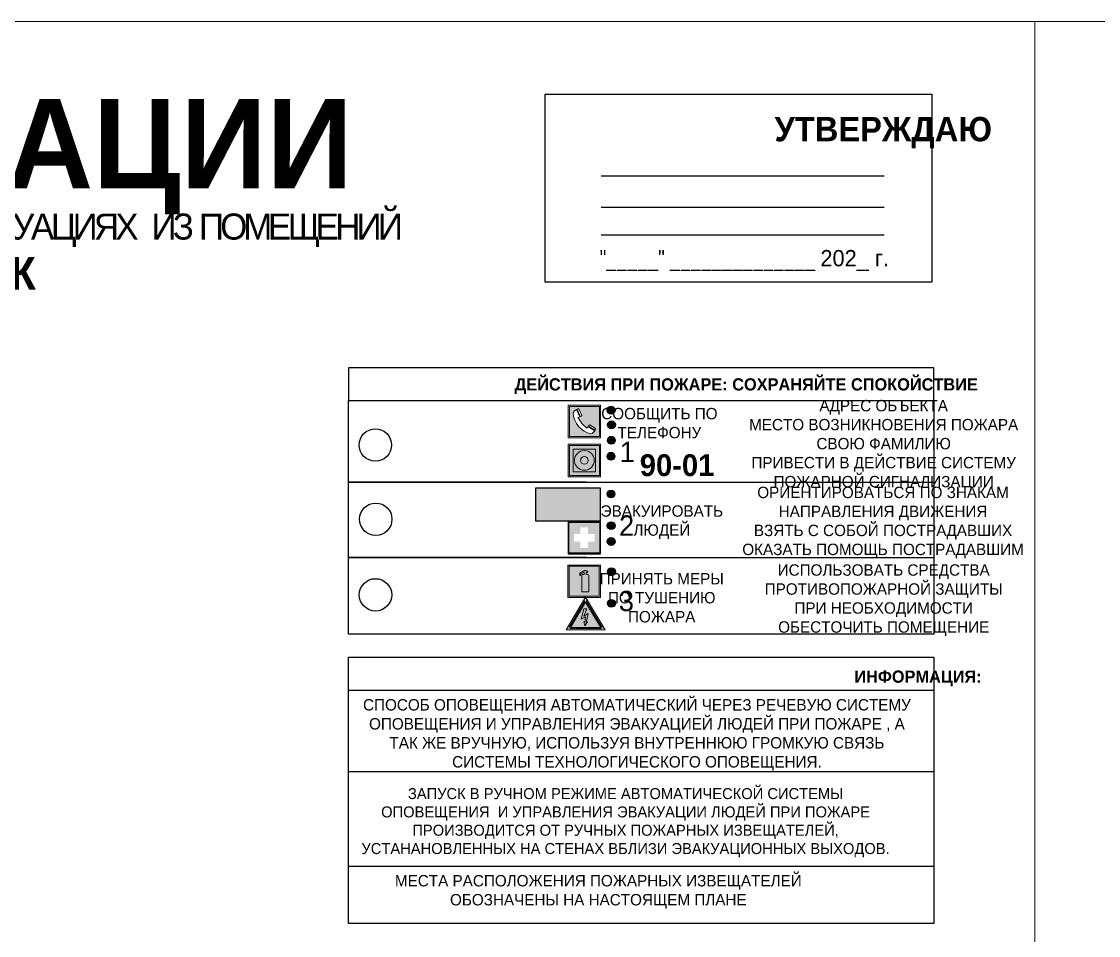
# Model space of a CAD drawing. Header units: millimetres. Extents: x 13810 to 67229, y 12374 to 21950.
# Drawn here: x 25175.9 to 25440.4, y 15505 to 15729.6 of the extents above; entities that cross this region are included whole.
import ezdxf

# ---------------------------------------------------------------- set-up
doc = ezdxf.new("R2010")
doc.units = ezdxf.units.MM
doc.styles.add('обычный', font='arial.ttf')

# ---------------------------------------------------------------- blocks, each defined once
blk = doc.blocks.new('A$C3E6D3DDE')
at = {"lineweight": 5}
h = blk.add_hatch(color=40, dxfattribs=at)
h.paths.add_polyline_path([(24.1, 1.45), (16.46, -11.35), (31.74, -11.35)])
h.paths.add_polyline_path([(24.09, -0.46), (30.03, -10.41), (18.14, -10.41)], flags=16)
h.paths.add_polyline_path([(24.54, -3.08), (23.41, -6.02), (25.13, -5.01), (24.33, -8.5), (24.82, -8.27), (23.79, -9.86), (23.4, -8.04), (23.8, -8.43), (24.04, -6.29), (22.39, -7.25), (23.44, -3.08)], flags=0)
h = blk.add_hatch(color=256, dxfattribs=at)
h.paths.add_polyline_path([(24.37, 0.03, 0.567511), (23.82, 0.03), (17.59, -10.4, 0.582454), (17.86, -10.88), (30.32, -10.88, 0.582149), (30.6, -10.4)])
h.paths.add_polyline_path([(24.09, -0.46), (18.14, -10.41), (30.03, -10.41)], flags=16)
h.paths.add_polyline_path([(24.54, -3.08), (23.41, -6.02), (25.13, -5.01), (24.33, -8.5), (24.82, -8.27), (23.79, -9.86), (23.4, -8.04), (23.8, -8.43), (24.04, -6.29), (22.39, -7.25), (23.44, -3.08)], flags=0)
h = blk.add_hatch(color=40, dxfattribs=at)
h.paths.add_polyline_path([(24.09, -0.46), (18.14, -10.41), (30.03, -10.41)])
h.paths.add_polyline_path([(24.82, -8.27), (23.79, -9.86), (23.4, -8.04), (23.8, -8.43), (24.04, -6.29), (22.39, -7.25), (23.44, -3.08), (24.54, -3.08), (23.41, -6.02), (25.13, -5.01), (24.33, -8.5)], flags=16)
at = {"color": 40, "lineweight": 5}
for p, q in [((16.46, -11.35), (24.1, 1.45)), ((24.1, 1.45), (31.74, -11.35))]:
    blk.add_line(p, q, dxfattribs=at)
at = {"lineweight": 5}
for p, q in [((17.59, -10.4), (23.82, 0.03)), ((24.37, 0.03), (30.6, -10.4)), ((18.14, -10.41), (24.09, -0.46)), ((23.44, -3.08), (22.39, -7.25)), ((23.41, -6.02), (24.54, -3.08)), ((24.54, -3.08), (23.44, -3.08)), ((24.09, -0.46), (30.03, -10.41)), ((22.39, -7.25), (24.04, -6.29)), ((23.8, -8.43), (23.4, -8.04)), ((23.4, -8.04), (23.79, -9.86)), ((25.13, -5.01), (23.41, -6.02)), ((23.79, -9.86), (24.82, -8.27)), ((24.04, -6.29), (23.8, -8.43)), ((24.33, -8.5), (25.13, -5.01)), ((24.82, -8.27), (24.33, -8.5)), ((17.86, -10.88), (30.32, -10.88)), ((18.14, -10.41), (30.03, -10.41))]:
    blk.add_line(p, q, dxfattribs=at)
at = {"color": 50, "lineweight": 5}
blk.add_line((31.74, -11.35), (16.46, -11.35), dxfattribs=at)
blk = doc.blocks.new('A$C456E1F9C')
at = {"lineweight": 5}
h = blk.add_hatch(color=242, dxfattribs=at)
h.paths.add_polyline_path([(0.51, -1.47), (0.51, -13.26), (12.29, -13.26), (12.29, -1.47)])
h.paths.add_polyline_path([(5.42, -4.95, -0.254479), (4.78, -5.4), (3.52, -2.53, -0.209735), (4.23, -2.4)], flags=16)
h.paths.add_polyline_path([(8.53, -8.6), (10.87, -10.17), (10.54, -10.76), (8.03, -9.13, -0.192251)], flags=16)
h.paths.add_polyline_path([(4.61, -5.49, 0.005518), (3.87, -5.72, 0.128647), (7.49, -10.01, 0.00809), (7.83, -9.33), (10.47, -10.97, -0.16736), (8.99, -12.25, -0.327862), (1.95, -3.95, -0.166952), (3.36, -2.62)], flags=16)
at = {"color": 242, "lineweight": 5}
for p, q in [((0, -13.77), (0, -0.97)), ((12.8, -0.97), (0, -0.97)), ((4.61, -5.49), (3.36, -2.62)), ((3.52, -2.53), (4.78, -5.4)), ((4.23, -2.4), (5.42, -4.95)), ((12.8, -13.77), (12.8, -0.97)), ((7.83, -9.33), (10.47, -10.97)), ((8.03, -9.13), (10.54, -10.76)), ((10.81, -10.12), (8.53, -8.6)), ((10.54, -10.76), (10.8, -10.3)), ((10.8, -10.3), (10.81, -10.12)), ((0, -13.77), (12.8, -13.77))]:
    blk.add_line(p, q, dxfattribs=at)
blk.add_lwpolyline([(0.51, -1.47), (12.29, -1.47), (12.29, -13.26), (0.51, -13.26)], close=True, dxfattribs=at)
for centre, radius, start, end in [((4.59, -5.34), 2.99, 114.2845, 152.1974), ((11.12, -3.31), 9.19, 183.9915, 256.6009), ((4.02, -3.27), 0.891, 76.3284, 123.7092), ((14.98, -39.1), 35.17, 107.1487, 108.4135), ((13.86, -0.94), 11.08, 205.5536, 234.8762), ((4.68, -4.59), 0.824, 276.9621, 334.0723), ((-13.31, 0.8), 23.44, 332.5487, 334.4027), ((8.94, -9.5), 0.989, 114.4092, 157.9388), ((7.87, -9.46), 3, 291.9291, 329.9329)]:
    blk.add_arc(centre, radius, start, end, dxfattribs=at)
blk = doc.blocks.new('A$C54414219')
at = {"true_color": 0xffffff}
h = blk.add_hatch(color=7, dxfattribs=at)
h.paths.add_polyline_path([(2.39, -9.45), (2.39, -18.3), (11.23, -18.3), (11.23, -9.45)], flags=0)
h.paths.add_polyline_path([(10.71, -13.87, -1), (2.92, -13.87, -1)], flags=0)
h.paths.add_polyline_path([(8.3, -13.87, -1), (5.33, -13.87, -1)], flags=0)
h.paths.add_polyline_path([(0.41, -7.47), (0.41, -20.27), (13.21, -20.27), (13.21, -7.47)])
h.paths.add_polyline_path([(0.92, -19.77), (12.71, -19.77), (12.71, -7.98), (0.92, -7.98)], flags=16)
h.paths.add_polyline_path([(11.23, -9.45), (11.23, -18.3), (2.39, -18.3), (2.39, -9.45)], flags=0)
at = {"lineweight": 5}
h = blk.add_hatch(color=242, dxfattribs=at)
h.paths.add_polyline_path([(12.71, -7.98), (0.92, -7.98), (0.92, -19.77), (12.71, -19.77)])
h.paths.add_polyline_path([(11.23, -18.3), (2.39, -18.3), (2.39, -9.45), (11.23, -9.45)], flags=16)
h.paths.add_polyline_path([(10.71, -13.87, -1), (2.92, -13.87, -1)], flags=0)
h.paths.add_polyline_path([(8.3, -13.87, -1), (5.33, -13.87, -1)], flags=0)
at = {"true_color": 0xffffff}
h = blk.add_hatch(color=7, dxfattribs=at)
h.paths.add_polyline_path([(2.39, -9.45), (2.39, -18.3), (11.23, -18.3), (11.23, -9.45)])
h.paths.add_polyline_path([(10.71, -13.87, -1), (2.92, -13.87, -1)], flags=16)
h.paths.add_polyline_path([(8.3, -13.87, -1), (5.33, -13.87, -1)], flags=0)
at = {"lineweight": 5}
h = blk.add_hatch(color=242, dxfattribs=at)
h.paths.add_polyline_path([(2.92, -13.87, 1), (10.71, -13.87, 1)])
h.paths.add_polyline_path([(8.3, -13.87, -1), (5.33, -13.87, -1)], flags=16)
at = {"color": 242, "lineweight": 5}
for p, q in [((0.41, -20.27), (0.41, -7.47)), ((0.41, -7.47), (13.21, -7.47)), ((0.41, -7.47), (13.21, -7.47)), ((13.21, -20.27), (13.21, -7.47)), ((0.41, -20.27), (13.21, -20.27))]:
    blk.add_line(p, q, dxfattribs=at)
for points in [[(0.92, -7.98), (12.71, -7.98), (12.71, -19.77), (0.92, -19.77)], [(2.39, -9.45), (11.23, -9.45), (11.23, -18.3), (2.39, -18.3)]]:
    blk.add_lwpolyline(points, close=True, dxfattribs=at)
for radius in [3.89, 1.49]:
    blk.add_circle((6.81, -13.87), radius, dxfattribs=at)
blk = doc.blocks.new('A$C32E8229D')
at = {"true_color": 0xffffff}
blk.add_hatch(color=7, dxfattribs=at).paths.add_polyline_path([(0, 0), (0, -8), (16, -8), (16, 0)])
h = blk.add_hatch(color=126)
h.paths.add_polyline_path([(0.2, -0.2), (15.8, -0.2), (15.8, -7.8), (0.2, -7.8)])
h.paths.add_polyline_path([(13.49, -2.05), (12.08, -2.05), (11.37, -2.63, 0.162397), (11.29, -2.84), (11.29, -3.63), (10.35, -3.63), (10.35, -4.05), (11.68, -4.05), (11.68, -3.48), (12.26, -4.28), (11.29, -5.1), (11.29, -6.78), (11.85, -6.78), (11.85, -5.44), (12.8, -4.64), (12.8, -5.94), (14.46, -5.94), (14.46, -5.39), (13.45, -5.39), (13.45, -3.97), (12.46, -2.59), (13.15, -2.59), (13.69, -3.34), (14.18, -3)], flags=16)
h.paths.add_polyline_path([(10.74, -1.82, 1), (11.8, -1.82, 1)], flags=16)
h.paths.add_polyline_path([(9.39, -3.59), (5.99, -3.59), (6.56, -3.03), (5.91, -3.03), (5.1, -3.83), (5.91, -4.64), (6.56, -4.64), (5.99, -4.09), (9.39, -4.09)], flags=16)
h.paths.add_polyline_path([(4.29, -1.08), (1.72, -1.08), (1.72, -6.6), (4.29, -6.6)], flags=16)
at = {"color": 126}
blk.add_lwpolyline([(16, -8), (0, -8), (0, 0), (16, 0)], close=True, dxfattribs=at)
blk = doc.blocks.new('A$C18900ED3')
h = blk.add_hatch(color=126)
h.paths.add_polyline_path([(-0.18, -0.18), (-7.02, -0.18), (-7.02, -7.02), (-0.18, -7.02)])
h.paths.add_polyline_path([(-5.89, -4.46), (-5.89, -2.77), (-4.46, -2.77), (-4.46, -1.31), (-2.77, -1.31), (-2.77, -2.77), (-1.33, -2.77), (-1.33, -4.46), (-2.77, -4.46), (-2.77, -5.89), (-4.46, -5.89), (-4.46, -4.46)], flags=16)
at = {"color": 126}
for p, q in [((-7.2, 0), (-7.2, -7.2)), ((0, 0), (-7.2, 0)), ((0, -7.2), (0, 0)), ((-7.02, -7.02), (-7.02, -0.18)), ((-7.02, -0.18), (-0.18, -0.18)), ((-0.18, -0.18), (-0.18, -7.02)), ((-0.18, -7.02), (-7.02, -7.02)), ((-7.2, -7.2), (0, -7.2))]:
    blk.add_line(p, q, dxfattribs=at)
blk = doc.blocks.new('A$C3AD82952')
at = {"true_color": 0xf5f5ff}
h = blk.add_hatch(color=7, dxfattribs=at)
h.dxf.hatch_style = 1
h.paths.add_polyline_path([(8.21, 8.73, 0.414214), (7.89, 9.05), (7.22, 9.05), (7.22, 9.92), (7.59, 9.92, 1), (7.57, 10.36), (7.22, 10.36), (7.22, 10.6), (6.43, 10.6), (6.43, 10.36), (6.01, 10.36), (4.74, 9.59), (4.74, 8.69), (4.98, 8.73), (4.98, 9.26), (6.12, 9.91), (6.43, 9.91), (6.43, 9.05), (5.76, 9.05, 0.414214), (5.44, 8.73), (5.44, 2.2), (8.21, 2.2)], flags=0)
h.paths.add_polyline_path([(12.8, 12.8), (0, 12.8), (0, 0), (12.8, 0)])
h.paths.add_polyline_path([(0.51, 12.29), (12.29, 12.29), (12.29, 0.51), (0.51, 0.51)], flags=16)
h.paths.add_polyline_path([(4.74, 9.59), (6.01, 10.36), (6.43, 10.36), (6.43, 10.6), (7.22, 10.6), (7.22, 10.36), (7.59, 10.36, -0.94586), (7.59, 9.92), (7.22, 9.92), (7.22, 9.05), (7.89, 9.05, -0.414214), (8.21, 8.73), (8.21, 2.2), (5.44, 2.2), (5.44, 8.73, -0.414214), (5.76, 9.05), (6.43, 9.05), (6.43, 9.91), (6.12, 9.91), (4.98, 9.26), (4.98, 8.73), (4.74, 8.69)], flags=0)
h = blk.add_hatch(color=242)
h.dxf.hatch_style = 1
h.paths.add_polyline_path([(12.29, 12.29), (0.51, 12.29), (0.51, 0.51), (12.29, 0.51)])
h.paths.add_polyline_path([(4.74, 8.69), (4.74, 9.59), (6.01, 10.36), (6.43, 10.36), (6.43, 10.6), (7.22, 10.6), (7.22, 10.36), (7.59, 10.36, -0.94586), (7.59, 9.92), (7.22, 9.92), (7.22, 9.05), (7.89, 9.05, -0.414214), (8.21, 8.73), (8.21, 2.2), (5.44, 2.2), (5.44, 8.73, -0.414214), (5.76, 9.05), (6.43, 9.05), (6.43, 9.91), (6.12, 9.91), (4.98, 9.26), (4.98, 8.73)], flags=16)
h = blk.add_hatch(color=7, dxfattribs=at)
h.dxf.hatch_style = 1
h.paths.add_polyline_path([(8.21, 8.73, 0.414214), (7.89, 9.05), (7.22, 9.05), (7.22, 9.92), (7.59, 9.92, 1), (7.57, 10.36), (7.22, 10.36), (7.22, 10.6), (6.43, 10.6), (6.43, 10.36), (6.01, 10.36), (4.74, 9.59), (4.74, 8.69), (4.98, 8.73), (4.98, 9.26), (6.12, 9.91), (6.43, 9.91), (6.43, 9.05), (5.76, 9.05, 0.414214), (5.44, 8.73), (5.44, 2.2), (8.21, 2.2)])
at = {"color": 242, "lineweight": 5}
for p, q in [((0, 0), (0, 12.8)), ((0, 12.8), (12.8, 12.8)), ((12.8, 0), (12.8, 12.8)), ((6.01, 10.36), (4.74, 9.59)), ((4.74, 9.59), (4.74, 8.69)), ((4.74, 8.69), (4.98, 8.73)), ((4.98, 9.26), (6.12, 9.91)), ((4.98, 8.73), (4.98, 9.26)), ((5.44, 2.2), (5.44, 8.73)), ((5.76, 9.05), (6.43, 9.05)), ((6.01, 10.36), (6.43, 10.36)), ((6.12, 9.91), (6.43, 9.91)), ((7.22, 10.6), (6.43, 10.6)), ((6.43, 10.6), (6.43, 10.36)), ((6.43, 9.91), (6.43, 9.05)), ((7.22, 10.36), (7.22, 10.6)), ((7.59, 10.36), (7.22, 10.36)), ((7.22, 9.05), (7.22, 9.92)), ((7.59, 9.92), (7.22, 9.92)), ((7.89, 9.05), (7.22, 9.05)), ((8.21, 2.2), (8.21, 8.73)), ((0, 0), (12.8, 0)), ((5.44, 2.2), (8.21, 2.2))]:
    blk.add_line(p, q, dxfattribs=at)
blk.add_lwpolyline([(0.51, 12.29), (12.29, 12.29), (12.29, 0.51), (0.51, 0.51)], close=True, dxfattribs=at)
for centre, radius, start, end in [((5.76, 8.73), 0.32, 90, 180), ((7.58, 10.14), 0.223, 273.1875, 86.8125), ((7.89, 8.73), 0.32, 0, 90)]:
    blk.add_arc(centre, radius, start, end, dxfattribs=at)

msp = doc.modelspace()

# ---------------------------------------------------------------- hatches: boundary and pattern name
at = {"lineweight": 0}
h = msp.add_hatch(color=256, dxfattribs=at)
h.dxf.hatch_style = 1
h.paths.add_polyline_path([(25319.76, 15634.11, 1), (25321.69, 15634.11, 1)])
h = msp.add_hatch(color=256, dxfattribs=at)
h.dxf.hatch_style = 1
h.paths.add_polyline_path([(25319.87, 15630.52, 1), (25321.8, 15630.52, 1)])
h = msp.add_hatch(color=256, dxfattribs=at)
h.dxf.hatch_style = 1
h.paths.add_polyline_path([(25319.83, 15626.71, 1), (25321.76, 15626.71, 1)])
h = msp.add_hatch(color=256, dxfattribs=at)
h.dxf.hatch_style = 1
h.paths.add_polyline_path([(25319.75, 15622.78, 1), (25321.68, 15622.78, 1)])
h = msp.add_hatch(color=256, dxfattribs=at)
h.dxf.hatch_style = 1
h.paths.add_polyline_path([(25319.76, 15613.51, 1), (25321.69, 15613.51, 1)])
h = msp.add_hatch(color=256, dxfattribs=at)
h.dxf.hatch_style = 1
h.paths.add_polyline_path([(25319.8, 15605.73, 1), (25321.73, 15605.73, 1)])
h = msp.add_hatch(color=256, dxfattribs=at)
h.dxf.hatch_style = 1
h.paths.add_polyline_path([(25319.79, 15601.83, 1), (25321.72, 15601.83, 1)])
h = msp.add_hatch(color=256, dxfattribs=at)
h.dxf.hatch_style = 1
h.paths.add_polyline_path([(25319.85, 15594.41, 1), (25321.78, 15594.41, 1)])
h = msp.add_hatch(color=256, dxfattribs=at)
h.dxf.hatch_style = 1
h.paths.add_polyline_path([(25319.85, 15586.64, 1), (25321.79, 15586.64, 1)])

# ---------------------------------------------------------------- linework, layer by layer
at = {"color": 126, "lineweight": 0, "true_color": 0x008754}
for points in [[(24824.83, 15729.6), (25424.83, 15729.6), (25424.83, 15334.6), (24824.83, 15334.6)], [(25424.83, 15729.6), (26024.83, 15729.6), (26024.83, 15334.6), (25424.83, 15334.6)]]:
    msp.add_lwpolyline(points, close=True, dxfattribs=at)
for points in [[(25304.54, 15711.76), (25399.55, 15711.76), (25399.55, 15665.55), (25304.54, 15665.55)], [(25256.22, 15636.46), (25399.99, 15636.46), (25399.99, 15644.51), (25256.22, 15644.51)], [(25256.22, 15636.46), (25399.99, 15636.46), (25399.99, 15579.06), (25256.22, 15579.06)]]:
    msp.add_lwpolyline(points, close=True)
for points in [[(25318.3, 15691.71), (25387.82, 15691.71)], [(25318.3, 15683.95), (25387.82, 15683.95)], [(25318.3, 15677.16), (25387.82, 15677.16)], [(25314.64, 15616.46), (25256.22, 15616.46), (25399.99, 15616.46)], [(25314.64, 15597.89), (25256.22, 15597.89), (25399.99, 15597.89)]]:
    msp.add_lwpolyline(points)
at = {"color": 0}
msp.add_lwpolyline([(25256.22, 15573.4), (25399.99, 15573.4), (25399.99, 15507.95), (25256.22, 15507.95)], close=True, dxfattribs=at)
for points in [[(25256.22, 15565.35), (25399.99, 15565.35)], [(25256.22, 15545.35), (25399.99, 15545.35)], [(25256.22, 15522.1), (25399.99, 15522.1)]]:
    msp.add_lwpolyline(points, dxfattribs=at)
for centre, radius in [((25320.73, 15634.11), 0.966), ((25262.84, 15625.54), 3.98), ((25320.83, 15630.52), 0.966), ((25320.79, 15626.71), 0.966), ((25320.71, 15622.78), 0.966), ((25320.72, 15613.51), 0.966), ((25262.94, 15607.31), 3.98), ((25320.76, 15605.73), 0.966), ((25320.76, 15601.83), 0.966), ((25320.82, 15594.41), 0.966), ((25262.88, 15588.73), 3.98), ((25320.82, 15586.64), 0.966)]:
    msp.add_circle(centre, radius)

# ---------------------------------------------------------------- block references
for name, p, xscale, yscale, zscale in [('A$C456E1F9C', (25310.17, 15635.92), 0.625, 0.625, 0.625), ('A$C54414219', (25309.91, 15630.43), 0.625, 0.625, 0.625), ('A$C18900ED3', (25318.17, 15606.79), 1.111111111007631, 1.111111111007631, 1.111111111007631), ('A$C3AD82952', (25310.12, 15588.06), 0.625, 0.625, 0.625), ('A$C3E6D3DDE', (25299.41, 15587.25), 0.625, 0.625, 0.625)]:
    msp.add_blockref(name, p, dxfattribs=dict(xscale=xscale, yscale=yscale, zscale=zscale))
at = {"xscale": -1}
msp.add_blockref('A$C32E8229D', (25318.17, 15614.94), dxfattribs=at)

# ---------------------------------------------------------------- texts
at = {"lineweight": 0, "style": 'обычный'}
for s, insert, char_height, width, attachment_point in [('{\\fProxima Nova Rg|b1|i0|c204|p2;ПЛАН ЭВАКУАЦИИ}', (24980.15, 15710.6), 22, 493.8901, 1), ('\\pi-18,l18,t18;{\\fProxima Nova Rg|b1|i0|c204|p2;УТВЕРЖДАЮ\\H1.1997x; }', (25387.58, 15702.29), 6, 126.6484, 5), ('{\\fArial Narrow|b0|i0|c204|p34;"_____" ______________ \\fProxima Nova Rg|b0|i0|c204|p2;202_ г. }', (25353.45, 15670.88), 4, 78.6503, 5), ('{\\fProxima Nova Rg|b1|i0|c204|p2;ДЕЙСТВИЯ ПРИ ПОЖАРЕ: СОХРАНЯЙТЕ СПОКОЙСТВИЕ\\H1.6644x; }', (25353.93, 15640.01), 3, 175.1736, 5), ('{\\fProxima Nova Rg|b0|i0|c204|p2;СООБЩИТЬ ПО \\PТЕЛЕФОНУ}', (25332.6, 15630.91), 2.8, 126.6484, 5), ('\\pi-8.4,l8.4,t8.4;{\\fProxima Nova Rg|b0|i0|c204|p2;АДРЕС ОБЪЕКТА\\PМЕСТО ВОЗНИКНОВЕНИЯ ПОЖАРА \\PСВОЮ ФАМИЛИЮ\\PПРИВЕСТИ В ДЕЙСТВИЕ СИСТЕМУ \\PПОЖАРНОЙ СИГНАЛИЗАЦИИ}', (25387.68, 15625.48), 2.8, 126.6484, 5), ('{\\fProxima Nova Rg|b0|i0|c204|p2;1\\H1.1667x; }', (25324.71, 15623.85), 5, 126.6484, 5), ('{\\fProxima Nova Rg|b1|i0|c204|p2;\\H1.0714x;90-01\\fProxima Nova Rg|b0|i0|c204|p2;\\H0.93331x; \\H1.3449x; }', (25336.94, 15620.56), 5, 126.6484, 5), ('\\pi-8.4,l8.4,t8.4;{\\fProxima Nova Rg|b0|i0|c204|p2;ОРИЕНТИРОВАТЬСЯ ПО ЗНАКАМ \\PНАПРАВЛЕНИЯ ДВИЖЕНИЯ\\PВЗЯТЬ С СОБОЙ ПОСТРАДАВШИХ\\PОКАЗАТЬ ПОМОЩЬ ПОСТРАДАВШИМ}', (25387.53, 15606.5), 2.8, 126.6484, 5), ('{\\fProxima Nova Rg|b0|i0|c204|p2;ЭВАКУИРОВАТЬ \\PЛЮДЕЙ}', (25333.21, 15606.59), 2.8, 126.6484, 5), ('{\\fProxima Nova Rg|b0|i0|c204|p2;2\\H1.1967x; }', (25324.55, 15605.76), 5, 126.6484, 5), ('\\pi-8.4,l8.4,t8.4;{\\fProxima Nova Rg|b0|i0|c204|p2;ИСПОЛЬЗОВАТЬ СРЕДСТВА \\PПРОТИВОПОЖАРНОЙ ЗАЩИТЫ \\PПРИ НЕОБХОДИМОСТИ \\PОБЕСТОЧИТЬ ПОМЕЩЕНИЕ}', (25387.69, 15587.43), 2.8, 126.6484, 5), ('{\\fProxima Nova Rg|b0|i0|c204|p2;ПРИНЯТЬ МЕРЫ \\PПО ТУШЕНИЮ \\PПОЖАРА}', (25333.17, 15588.01), 2.8, 126.6484, 5), ('{\\fProxima Nova Rg|b0|i0|c204|p2;3\\H1.1967x; }', (25324.49, 15587.19), 5, 126.6484, 5), ('{\\fProxima Nova Rg|b1|i0|c204|p2;ИНФОРМАЦИЯ:\\H1.1997x; }', (25396.12, 15568.21), 3, 175.1736, 5), ('{\\fProxima Nova Rg|b0|i0|c204|p2;СПОСОБ ОПОВЕЩЕНИЯ АВТОМАТИЧЕСКИЙ ЧЕРЕЗ РЕЧЕВУЮ СИСТЕМУ ОПОВЕЩЕНИЯ И УПРАВЛЕНИЯ ЭВАКУАЦИЕЙ ЛЮДЕЙ ПРИ ПОЖАРЕ , А ТАК ЖЕ ВРУЧНУЮ, ИСПОЛЬЗУЯ ВНУТРЕННЮЮ ГРОМКУЮ СВЯЗЬ СИСТЕМЫ ТЕХНОЛОГИЧЕСКОГО ОПОВЕЩЕНИЯ.}', (25327.08, 15554.31), 2.8, 137.0334, 5), ('{\\fProxima Nova Rg|b0|i0|c204|p2;\\P\\pt8.1;ЗАПУСК В РУЧНОМ РЕЖИМЕ АВТОМАТИЧЕСКОЙ СИСТЕМЫ ОПОВЕЩЕНИЯ  И УПРАВЛЕНИЯ ЭВАКУАЦИИ ЛЮДЕЙ ПРИ ПОЖАРЕ ПРОИЗВОДИТСЯ ОТ РУЧНЫХ ПОЖАРНЫХ ИЗВЕЩАТЕЛЕЙ, УСТАНАНОВЛЕННЫХ НА СТЕНАХ ВБЛИЗИ ЭВАКУАЦИОННЫХ ВЫХОДОВ. }', (25324.29, 15535.01), 2.7, 131.4512, 5), ('\\pt8.4;{\\fProxima Nova Rg|b0|i0|c204|p2;\\PМЕСТА РАСПОЛОЖЕНИЯ ПОЖАРНЫХ ИЗВЕЩАТЕЛЕЙ ОБОЗНАЧЕНЫ НА НАСТОЯЩЕМ ПЛАНЕ}', (25317.6, 15518.09), 2.8, 118.5618, 5)]:
    msp.add_mtext(s, dxfattribs=dict(at, insert=insert, char_height=char_height, width=width, attachment_point=attachment_point))
at = {"color": 0, "lineweight": 0, "insert": (25131.22, 15682.6), "char_height": 8, "width": 449.2158, "attachment_point": 5, "style": 'обычный'}
msp.add_mtext('{\\fArial Black|b1|i0|c204|p34;\\H2x;\\T0.85;  \\fArial Narrow|b0|i0|c204|p34;\\H0.8x;\\W0.9;\\P\\fProxima Nova Rg|b0|i0|c204|p2;\\H0.5x;\\W1;\\C256;ПРИ ПОЖАРЕ  ИЛИ ДРУГИХ ЧРЕЗВЫЧАЙНЫХ СИТУАЦИЯХ  ИЗ ПОМЕЩЕНИЙ \\fProxima Nova Rg|b1|i0|c204|p2;\\H1.25x;\\P\\fProxima Nova Rg|b0|i0|c204|p2;\\H0.8x; \\fProxima Nova Rg|b1|i0|c204|p2;\\H1.25x;ЦЭН-2 : АБК 2 ЭТАЖ}', dxfattribs=at)

doc.saveas('drawing.dxf')
